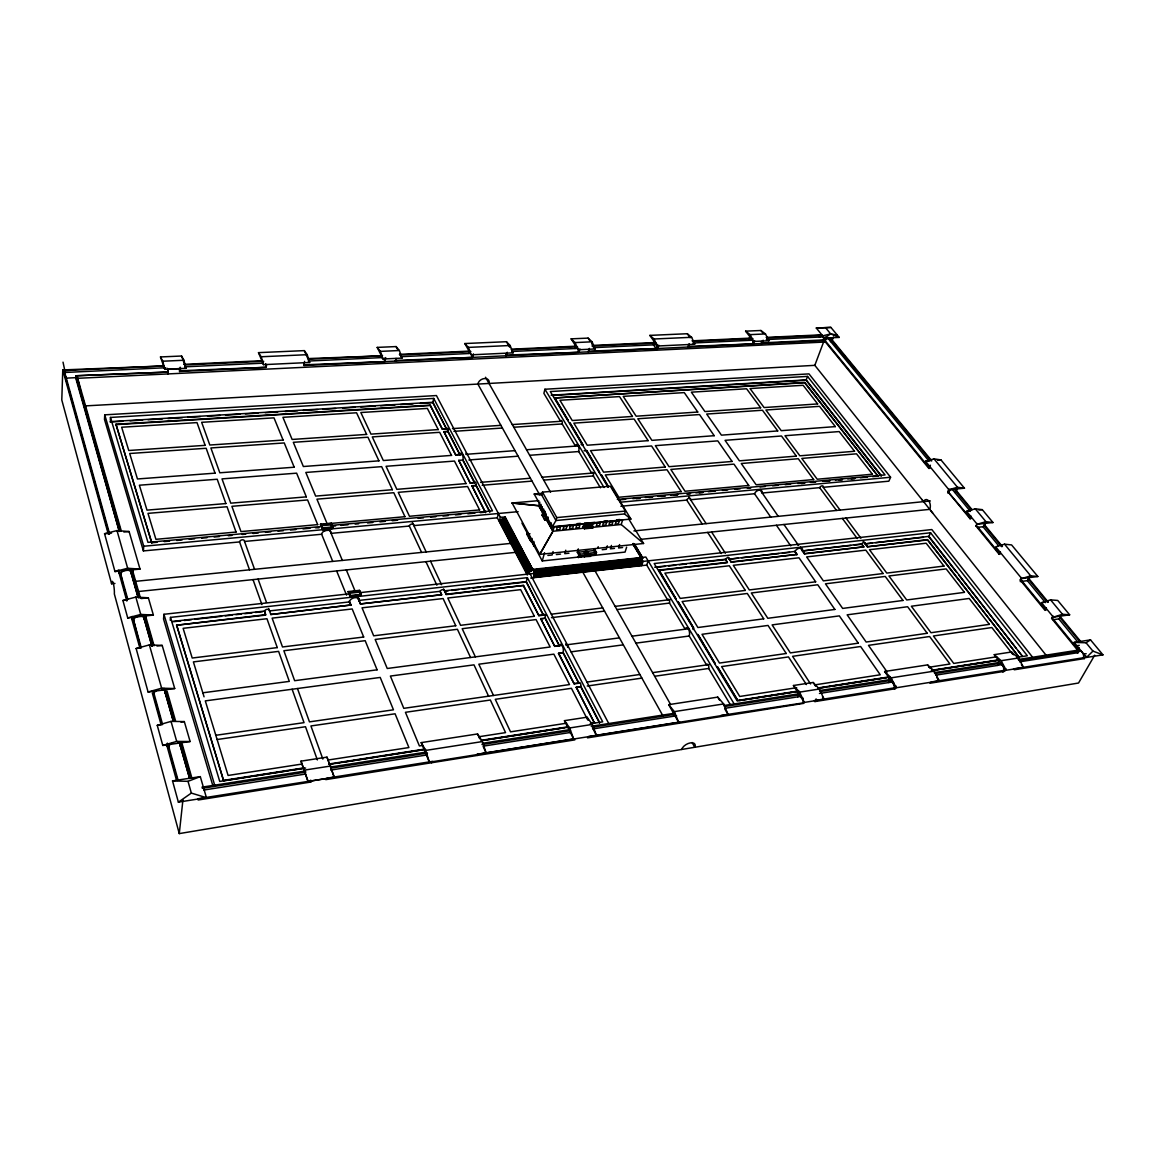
<?xml version="1.0" encoding="UTF-8"?>
<svg xmlns="http://www.w3.org/2000/svg" width="1161" height="1161" viewBox="0 0 1161 1161"><rect width="100%" height="100%" fill="white"/><g stroke="black" fill="none" stroke-linecap="round" stroke-linejoin="round"><path stroke-width="1.5" d="M359.141 600.426L358.299 597.552M162.584 366.005L62.767 369.924L61.794 399.979L111.587 583.765L114.939 583.432M164.151 365.933L64.203 370.577L64.131 372.507L165.776 367.732M65.901 378.878L65.974 376.962M75.697 375.772L168.084 372.057L75.697 375.772L119.336 531.491L75.625 377.673L65.713 378.152M75.799 378.399L75.886 376.483L119.96 531.216M81.009 392.244L77.119 376.425M526.862 534.147L527.181 532.333L530.621 538.762L530.156 540.489L526.717 534.06L529.982 533.741M527.413 573.49L500.231 520.752L527.312 573.824L499.346 521.158L500.333 517.211L436.434 395.553L104.737 414.84L104.49 419.426L143.398 550.924L239.572 541.926A2.569 1.8 -18.7 0 1 242.286 539.821A2.569 1.8 -18.7 0 1 244.536 541.461L254.564 569.311M110.31 420.224L110.455 417.438L433.706 398.412L492.467 510.855L331.509 525.396L331.872 528.865L331.524 525.425M151.772 543.159L115.955 424.215L430.18 405.145L442.414 429.294L449.322 428.83M119.351 570.341L119.162 573.36L120.541 573.244L127.768 599.221M122.819 583.881L120.541 573.244M140.408 597.886L133.007 572.01L131.628 572.141L131.483 574.115A5.689 3.918 -14.8 0 0 126.259 570.153A5.689 3.918 -14.8 0 0 120.425 575.217M133.007 572.01L133.225 568.992M139.813 647.882L131.933 619.452L132.151 616.433M140.496 647.519L133.355 619.306L131.933 619.452M143.398 550.924L143.746 546.236L104.737 414.84M154.079 645.748L146.126 617.899L144.704 618.029L144.559 620.032A5.834 3.918 -15.6 0 0 139.218 616.128A5.834 3.918 -15.6 0 0 133.21 621.295M146.126 617.884L146.373 614.866M168.316 369.183L167.939 373.929L167.692 373.232M266.58 364.539L266.232 367.311L179.839 371.462L180.202 367.21M161.045 724.522L152.338 693.073L153.818 692.899L153.745 693.697L154.297 692.551A6.124 3.904 -16.8 0 1 156.662 690.505M359.62 590.876L349.055 592.037L350.143 597.393A2.569 0.755 84.1 0 0 349.766 593.779A2.569 0.755 84.1 0 0 348.706 593.895L163.948 614.285L163.541 618.987L213.058 786.374M170.232 620.25L170.493 617.391L527.37 577.656L602.704 721.837L590.18 723.782M175.5 720.705L167.068 691.172L165.602 691.361L165.413 693.349L165.167 691.129A6.124 3.904 -16.8 0 0 161.626 689.387M250.5 776.607L223.623 780.787L176.588 625.213L265.724 614.677L264.447 611.063L171.872 621.483M176.545 780.395L167.053 746.16L167.344 743.127M167.053 746.16L168.577 745.957L168.374 747.96L169.071 745.609A6.298 3.889 -17.5 0 1 171.509 743.533M191.899 778.059L182.161 743.998L180.652 744.216L180.448 746.204L179.665 741.835M1094.721 655.167L1078.54 683.016L179.273 833.598L182.93 799.929M223.623 780.787L176.617 624.792M176.588 625.213L265.666 615.098L264.447 611.063M929.787 468.449L824.978 340.463L303.964 365.497L304.559 361.376M350.898 605.012L270.818 614.503L350.898 605.012L349.664 600.948A5.166 3.439 -22.4 0 1 354.918 597.668A5.166 3.439 -22.4 0 1 359.155 599.874L359.141 600.817M318.999 527.82L315.487 527.747M110.455 417.438L147.955 542.361L321.031 526.528L321.336 524.67L330.841 523.814M321.133 524.191L322.352 529.735L322.381 527.965M308.231 361.056L381.722 357.603L382.042 355.817L308.202 358.575M310.829 780.772L311.25 781.963L198.168 800.002L197.82 798.768L334.281 777.275L308.057 781.484L300.989 761.152L326.981 757.132L334.281 777.275L329.158 763.198M385.684 357.559L384.959 361.608L303.66 364.83L303.964 365.497M349.388 601.92L269.526 610.904A2.67 1.785 -19.7 0 0 267.219 609.307A2.67 1.785 -19.7 0 0 264.389 611.484M396.017 358.415L395.524 361.1L395.19 360.447L472.629 357.399L473.398 353.873M360.505 603.923L441.659 594.722L440.077 591.326L359.054 600.426L360.505 603.923L441.659 594.722M442.414 429.294L430.18 405.145M489.797 512.088L476.112 485.791A2.293 0.842 85.2 0 0 475.763 482.57A2.293 0.842 85.2 0 0 474.588 482.874L462.905 460.409A4.513 1.625 85.5 0 0 462.223 454.082A4.513 1.625 85.5 0 0 459.959 454.778L447.972 431.747A2.22 0.784 85.9 0 0 447.638 428.627A2.22 0.784 85.9 0 0 446.564 429.019L432.835 402.649L433.706 398.412M802.948 703.16L803.223 701.883A5.181 2.728 79.8 0 0 802.585 697.514M462.76 454.561L455.765 455.083L443.908 431.645L448.059 431.355L459.959 454.778M446.564 429.019L432.922 402.272L110.222 421.617M448.059 431.355L443.821 432.023M483.223 746.16L569.659 732.576L570.443 730.284M401.184 356.688L469.073 353.51L469.45 351.754L399.718 354.99M455.765 455.083L443.908 431.645M678.416 723.085L678.721 721.707M458.769 460.351L470.321 483.223L474.675 482.483L462.992 460.032L458.769 460.351L470.321 483.223M441.499 595.129L440.106 591.254A2.511 1.654 -25.2 0 1 442.675 589.643A2.511 1.654 -25.2 0 1 444.619 590.746L446.288 594.2L523.538 585.434L446.187 594.606L444.619 590.804L526.296 581.632L543.435 615.17A2.395 0.943 83.1 0 1 544.799 615.011A2.395 0.943 83.1 0 1 545.148 618.45L559.37 645.777A5.094 2.061 82.6 0 1 562.301 645.763A5.094 2.061 82.6 0 1 563.085 652.917L578.86 683.234A2.598 1.074 81.9 0 1 580.398 683.292A2.598 1.074 81.9 0 1 580.79 686.949L599.598 723.085M446.288 594.2L443.546 588.946M471.932 485.762L485.501 512.538L471.932 485.762L476.199 485.4L489.884 511.696M507.241 352.276L506.428 355.774L506.051 355.135L578.976 352.276L579.89 348.866M476.199 485.4L471.845 486.154M321.031 526.528L321.437 525.686L332.322 524.787L333.105 527.428L322.148 528.444L320.421 524.264L331.349 523.263L332.322 524.787M527.283 575.087L497.314 517.806L498.388 513.481M527.312 573.824L499.796 520.796M500.231 520.752L526.731 569.848M500.768 520.346L528.124 571.009M501.305 519.939L528.676 570.588M501.842 519.518L529.227 570.182M502.365 519.127L530.606 571.372M502.887 518.735L531.158 570.965M503.424 518.343L531.709 570.559L503.511 517.98M503.961 517.937L532.26 570.138L504.048 517.574M504.484 517.53L532.812 569.717L504.585 517.153M505.02 517.109L500.333 517.211M620.888 506.254L686.702 500.086A2.22 1.422 -32.9 0 1 689.199 498.229A2.22 1.422 -32.9 0 1 690.563 499.738L754.519 493.744A4.354 2.728 -34.4 0 1 759.468 490.073A4.354 2.728 -34.4 0 1 761.935 493.048L819.651 487.649A2.148 1.306 -35.6 0 1 822.09 485.849A2.148 1.306 -35.6 0 1 823.222 487.315L888.876 481.176L890.574 477.258L808.999 373.886L544.93 389.24L543.885 393.361L560.618 421.312A2.148 0.9 86.1 0 1 561.851 420.921A2.148 0.9 86.1 0 1 562.185 423.939L575.464 446.114A4.368 1.858 85.7 0 1 578.047 445.403A4.368 1.858 85.7 0 1 578.715 451.542L591.66 473.137A2.22 0.958 85.2 0 1 592.995 472.832A2.22 0.958 85.2 0 1 593.344 475.937L600.44 487.809M554.581 397.962L804.747 382.419L878.035 476.184L804.617 382.753L554.581 397.962L568.368 420.79L554.668 397.584M575.101 346.225L575.029 348.532A4.209 1.8 87.3 0 1 576.625 346.355M544.582 516.297L538.719 505.819L539.821 502.118M542.492 492.133L556.772 517.588L555.959 520.52L541.723 495.05L542.492 492.133L610.338 486.198L625.402 511.072L624.502 513.946L555.959 520.52L552.331 526.746L534.191 494.035L543.188 493.236M541.099 504.396L540.387 506.994L541.665 509.287L542.361 506.675M531.187 541.824L532.086 538.457M543.624 508.968L542.927 511.566L544.204 513.873L544.901 511.261M542.1 515.266L545.278 514.976L548.224 520.012L544.712 519.997L542.1 515.266L542.448 513.975L545.191 513.713L544.553 516.035L545.859 515.919L546.25 514.338L544.494 511.188M543.624 509.621L543.275 510.927L545.888 515.644M526.934 573.868L528.023 569.891L645.835 557.033L734.071 703.755M543.435 615.17L526.194 582.024L527.37 577.656M589.382 348.416L588.453 351.827L588.061 351.217L657.721 348.503L658.737 345.151M545.278 514.976L545.946 515.629M544.785 519.91L542.448 513.975M532.812 569.717L505.108 516.761M641.525 563.245L534.118 575.145L534.379 577.278L641.786 565.305L641.177 559.907L533.755 571.705L533.45 569.993L641.482 557.86M548.166 517.124L547.165 520.767L552.955 531.23L539.749 554.407L512.132 503.018L538.835 500.623M534.278 577.641L535.468 573.287L533.363 569.311M551.388 522.929L550.662 525.541L551.968 527.878L552.68 525.265M581.545 556.743L542.26 560.952L544.538 552.68M553.071 551.533L552.114 554.987L547.89 555.437M546.454 614.793L538.907 615.722L523.538 585.434M586.697 450.555L599.613 472.469L586.697 450.555L584.07 450.758M562.432 645.385L554.769 646.387L540.721 618.61L545.264 618.058L559.37 645.777M565.741 550.212L564.754 553.652L568.963 553.216M583.17 527.283L592.081 526.194L591.529 525.265L582.967 526.107L583.504 527.05M584.418 523.959L584.709 522.929L586.073 524.148M595.97 554.145L593.924 550.575L594.447 548.863L596.493 552.433L595.97 554.145L579.339 555.916L577.322 552.331L578.323 548.892M592.4 525.106L592.923 527.965L584.346 528.821L583.823 525.948M579.499 555.829L579.832 554.189L577.83 550.604M554.769 646.387L540.721 618.61M591.167 526.484L591.529 525.265M591.733 526.441L592.792 527.849M592.023 526.397L592.778 523.814M584.462 557.019L585.463 553.681M558.47 653.541L563.201 652.526L578.86 683.234L574.187 683.902L558.47 653.541L563.201 652.526M655.98 348.387L653.512 344.846L653.599 342.597M656.807 349.563L657.315 347.894M597.726 548.326L598.22 546.686M607.334 545.859L606.289 549.269L602.182 549.704M611.441 545.423L610.381 548.834L614.459 548.413M643.586 543.493L621.222 524.511L622.557 520.23L554.174 526.905L552.897 531.288L539.749 554.407L643.586 543.493L628.58 518.706M574.187 683.902L558.586 653.135M619.597 544.567L618.537 547.977L622.586 547.542M590.891 723.637L594.476 723.085L576.248 687.225L580.921 686.557L599.729 722.693M580.921 686.557L576.117 687.631M689.141 343.714L688.096 347.037L687.66 346.442L753.474 343.903L754.592 340.637M626.65 547.121L625.068 552.085L586.755 556.192M569.659 732.576L570.24 730.675M641.177 559.907L641.177 557.541M641.67 565.654L643.063 561.416L640.77 557.585M594.476 723.085L576.248 687.225M730.545 705.017L708.66 668.46A2.511 1.205 81.3 0 0 708.268 664.948A2.511 1.205 81.3 0 0 706.541 664.919L689.213 636.01A4.905 2.322 82.1 0 0 688.444 629.117A4.905 2.322 82.1 0 0 685.135 629.204L669.491 603.081A2.307 1.074 82.8 0 0 669.128 599.845A2.307 1.074 82.8 0 0 667.619 599.947L646.735 565.088L648.128 560.85M658.955 570.08L676.021 598.916L658.955 570.08L727.454 562.301L725.451 559.239L654.673 567.192M752.459 344.948L753.025 343.322M763.154 340.231L762.022 343.482L761.572 342.901L823.7 339.926L928.931 468.522L930.411 465.242M723.84 705.54L797.868 693.959L797.81 696.847A5.181 2.728 79.8 0 1 800.393 694.829M750.674 488.215L747.263 488.171M725.451 559.239L727.308 562.679L658.824 570.457M830.405 341.174L830.913 339.215A3.904 2.206 88.5 0 0 830.913 338.112M738.135 558.165L729.282 559.167L794.98 551.417L797.056 554.407L731.285 562.229L727.962 557.12M731.285 562.229L729.427 558.789M778.233 516.34L760.136 489.927M820.406 334.876L820.261 337.024A3.962 2.598 -39.1 0 1 821.204 335.239M881.17 476.039L806.082 380.242L807.534 376.396L550.285 391.547L608.103 487.243M823.7 339.926L823.555 342.089L77.032 378.341M1045.858 654.92L814.819 365.338L825.369 337.3M819.593 334.905L819.448 337.053A3.918 2.191 88.4 0 1 822.627 335.674A3.918 2.191 88.4 0 1 823.105 341.523L824.368 342.06L824.978 340.463M931.775 460.815L832.277 340.115L833.496 336.922M815.646 482.25L810.393 482.381M796.91 554.784L794.98 551.417M737.757 700.431L717.454 666.835L737.757 700.431L798.695 690.955M794.821 551.78A4.513 2.685 -34.1 0 1 799.973 548.007A4.513 2.685 -34.1 0 1 802.425 550.938L861.636 543.928L863.799 546.846L804.515 553.913L800.35 547.948A4.513 2.685 -34.1 0 0 800.568 547.107M804.515 553.913L802.57 550.561M861.636 543.928L863.639 547.208M854.322 545.09L861.491 544.291A2.22 1.292 -35.2 0 1 864.016 542.434A2.22 1.292 -35.2 0 1 865.134 543.87L928.902 536.367L1022.594 656.473L1018.124 650.77M867.296 546.787L927.61 539.604L1018.937 657.039L927.45 539.967L867.296 546.787L862.986 540.968M803.006 702.942L720.908 715.466M896.336 686.151L895.044 688.792L814.906 701.578L816.11 698.878M935.81 675.151L997.792 665.398L998.605 663.584L997.923 662.684L934.155 672.654M947.797 491.582L970.915 518.662L970.045 518.749L947.797 491.582L948.958 489.115M948.668 491.495L947.913 493.135A4.383 2.496 -37.4 0 1 952.064 489.318M1016.586 657.431L1027.34 655.762L930.571 532.768L928.727 536.716L956.664 572.358M972.062 509.679L956.432 490.726L954.806 492.453A4.383 2.496 -37.4 0 0 953.094 489.086M956.432 490.726L957.593 488.259M819.506 690.577L888.745 679.751L890.008 677.095M890.69 678.851L889.645 681.043L888.745 679.751M970.045 518.749L971.235 516.268M895.291 685.425L894.231 687.617L895.044 688.792M975.937 525.962L976.807 525.86L1000.042 554.232L999.157 554.334L975.937 525.962L977.141 523.48M977.765 527.312L983.004 526.731L984.673 524.99L1002.436 546.541M984.673 524.99L985.892 522.508M999.157 554.334L1000.419 551.852M1046.38 607.871L1045.031 610.381L1020.2 580.036L1021.506 577.539M1020.229 581.588L1027.34 580.66L1030.417 576.393M997.923 662.684L999.287 660.101M929.932 683.234L1004.555 671.319L1005.934 668.736M1076.668 651.887L1077.379 652.758L1078.337 651.089L1051.605 618.421L1052.983 615.925M1053.042 619.756L1058.803 618.915L1060.632 617.13L1081.051 641.902M997.792 665.398L998.924 663.729A4.905 3.106 77.9 0 1 1003.017 665.993A4.905 3.106 77.9 0 1 1002.944 672.117M1077.626 650.218L1079.062 647.693M1077.582 651.742L1078.54 650.073L1018.095 659.521M1019.619 661.828L1078.293 652.613L1079.251 650.944L1052.519 618.291L1051.605 618.421M1014.25 669.781L1084.461 658.577L1085.927 656.038M1086.478 657.46L1092.936 651.118L1102.95 654.848L1090.527 639.885L1074.114 642.396L1086.478 657.46L1102.95 654.848M178.373 802.149L191.347 793.094L206.426 797.68L200.302 776.622L172.525 780.889L178.373 802.149L206.426 797.68M824.542 338.098L839.2 337.416L830.884 327.402L816.299 328.041L824.542 338.098L830.652 333.875L837.342 335.166M1074.114 642.396L1086.043 642.773L1090.527 639.885M538.864 505.746L512.132 503.018L538.864 505.746L544.553 516.035M172.525 780.889L188.024 781.338L200.302 776.622M1053.375 617.159L1062.475 614.271L1069.644 614.808L1057.729 600.455L1050.574 599.874L1041.519 602.704L1053.375 617.159L1069.644 614.808M1021.738 578.57L1030.692 575.827L1037.818 576.495L1011.594 544.93L1004.526 544.175L995.688 546.816L1021.738 578.57L1037.818 576.495M977.185 524.25L985.936 521.681L992.974 522.508L982.293 509.664L975.284 508.808L966.591 511.319L977.185 524.25L992.974 522.508M162.787 745.449L176.704 741.415L190.114 741.516L184.323 721.591L171.03 721.387L157.257 725.349L162.787 745.449L190.114 741.516M948.885 489.724L957.477 487.272L964.472 488.2L940.947 459.887L934.01 458.885L925.52 461.236L948.885 489.724L964.472 488.2M148.086 692L161.64 688.197L174.716 688.531L162.192 645.429L149.377 644.906L136.127 648.506L148.086 692L174.716 688.531M127.71 617.913L140.742 614.43L153.383 615.083L148.361 597.799L135.837 597.088L122.921 600.484L127.71 617.913L153.383 615.083M114.968 571.546L127.666 568.266L140.017 569.093L129.103 531.549L117 530.577L104.563 533.712L114.968 571.546L140.017 569.093M822.699 335.848L830.652 333.875L839.2 337.416M585.768 524.003L586 523.19L594.592 522.363L594.2 523.655L584.201 524.656L583.156 528.27L582.619 527.326M816.299 328.041L830.884 327.402M327.112 778.16L432.719 761.355M477.476 754.229L574.129 738.831M588.453 736.553L679.751 722.026M894.391 687.849L814.267 700.605L814.906 701.578M931.035 682.015L1003.859 670.419L1004.555 671.319M1013.553 668.881L1083.75 657.707L1084.461 658.577M679.141 723.245L668.692 704.654L717.745 697.122L723.637 703.943L728.107 714.552L476.895 754.36L477.374 755.434M804.283 702.42L824.121 699.256L819.405 689.024L813.15 682.465L793.442 685.498L804.283 702.42L799.61 692.116L793.442 685.498M896.002 687.805L939.234 680.912L934.271 671.131L927.61 664.89L884.624 671.493L896.002 687.805L891.14 677.85L884.624 671.493M1006.224 670.245L1023.581 667.488L1018.458 657.997L1011.521 652.003L994.251 654.659L1006.224 670.245L1001.13 660.696L994.251 654.659M429.367 762.197L486.183 753.141L482.366 741.574L477.548 733.955L421.196 742.619L429.367 762.197L425.724 750.412L421.196 742.619M325.748 779.626L574.869 739.876M587.495 737.859L803.876 703.334L803.252 702.361M1083.706 654.093L1086.159 653.701M425.724 750.412L482.366 741.574M592.342 724.42L587.031 717.193L564.449 720.662L569.659 727.962L592.342 724.42L596.464 735.508L592.386 727.584M668.692 704.654L674.367 711.62L723.637 703.943M799.61 692.116L819.405 689.024M891.14 677.85L934.271 671.131M1001.13 660.696L1018.458 657.997M304.704 770.077L330.827 765.999M201.956 787.158L305.517 770.962M330.653 767.029L425.26 752.241M482.425 743.301L569.949 729.616M591.254 726.264L673.583 713.391M202.29 788.319L305.909 772.08M331.059 768.147L427.495 753.039M481.975 744.535L570.254 730.704M593.59 727.047L674.149 714.421L673.482 716.25L592.966 728.905M724.435 706.541L798.492 694.931M820.145 691.55L889.399 680.694L888.716 682.552A4.992 2.873 79 0 1 892.287 681.26M934.823 673.569L998.605 663.584M1018.792 660.42L1079.251 650.944M1036.512 658.302L1040.009 657.75M1052.258 655.834L1055.755 655.283M1076.755 651.989L1078.293 652.613M203.843 790.031L305.575 774.039M330.696 770.091L427.03 754.94M997.705 665.282L1002.538 664.527M725.567 708.21L800.945 696.353M819.448 693.451L892.185 682.015M302.078 764.04L228.093 775.461L205.308 700.881L380.213 677.429L393.463 709.821L309.465 721.866L297.463 688.531M328.795 759.918L408.904 747.553L395.088 713.797L310.93 725.959L322.86 759.076M422.923 745.391L419.397 745.928L405.436 712.303L490.363 700.025L505.557 732.62L479.174 736.698M566.67 723.187L510.535 731.851L495.283 699.314L571.43 688.299L587.713 719.936M796.678 687.689L739.746 696.469L721.605 666.588L788.464 656.923L806.402 684.584M815.037 684.845L880.256 674.788L860.606 646.503L792.586 656.328L810.567 683.945M928.771 667.285L949.945 664.019L929.627 636.518L868.486 645.356L887.178 672.074M996.631 656.807L953.747 663.439L933.4 635.981L991.842 627.535L1012.726 654.325M1076.842 645.719L1079.295 645.342M223.681 780.352L304.313 767.827M329.405 763.923L424.375 749.15M481.713 740.239L567.729 726.873M591.022 723.245L594.606 722.693M818.403 687.892L888.31 677.023M931.311 670.332L999.418 659.753M254.085 776.041L288.131 770.744M291.701 770.193L304.255 768.234M329.332 764.33L332.917 763.778M336.501 763.227L340.071 762.661M343.656 762.109L377.702 756.812M381.287 756.246L422.488 749.846M485.182 740.079L564.014 727.816M739.397 700.533L796.736 691.608M820.029 687.994L825.413 687.152M828.998 686.586L886.336 677.676M932.922 670.419L997.43 660.391M305.633 768.06L219.734 781.426L170.493 617.391M328.897 764.431L425.536 749.396M481.017 740.776L568.701 727.12M798.071 691.434L737.177 700.91L654.194 563.535L930.571 532.768M817.779 688.371L889.428 677.226M932.414 670.536L998.678 660.217M676.587 715.771L673.482 716.25L674.367 714A5.631 2.583 80.7 0 1 675.078 713.565M217.107 739.528L305.503 726.742L317.345 759.933M587.234 686.02L641.888 678.111M654.644 676.268L708.66 668.46M574.318 683.51L578.991 682.842M215.815 735.29L304.037 722.65L292.122 689.242M587.06 682.058L639.871 674.483M652.613 672.654L709.415 664.513M1041.519 602.704L1043.928 602.37M157.257 725.349L162.337 724.638M180.942 722.069L184.323 721.591M570.98 651.858L623.326 644.834M635.923 643.15L689.213 636.01M202.827 692.798L289.321 681.391L278.611 651.379L193.394 661.901L204.06 696.832M565.654 644.95L619.437 637.868M631.99 636.199L689.402 628.638M1020.2 580.036L1021.085 579.919L1045.93 610.251M554.885 645.995L559.486 645.385M540.605 619.016L543.638 618.639M551.446 617.667L604.518 611.107M616.926 609.583L669.491 603.081M539.009 615.33L543.551 614.764M551.402 614.184L602.733 607.9M615.112 606.376L670.419 599.598M136.127 648.506L141.337 647.896M156.982 646.038L162.192 645.429M731.415 561.851L797.056 554.407M804.66 553.55L863.799 546.846M530.708 578.033L646.735 565.088M173.613 621.701L180.739 620.903M184.294 620.496L191.405 619.698M194.975 619.292L221.664 616.288M225.234 615.896L232.345 615.083M235.901 614.691L241.241 614.082M244.811 613.69L251.922 612.892M255.478 612.486L262.604 611.687M444.532 591.21L448.146 590.804M451.687 590.398L458.784 589.599M462.339 589.207L469.421 588.409M472.977 588.003L480.073 587.205M483.615 586.813L526.194 582.024M658.084 567.178L665.166 566.379M668.707 565.987L675.775 565.189M679.316 564.783L686.398 563.985M689.939 563.593L725.32 559.617A2.307 1.408 -32.7 0 1 727.932 557.686A2.307 1.408 -32.7 0 1 729.282 559.167M741.69 557.773L778.886 553.579M782.427 553.187L789.509 552.389M802.425 550.938L850.752 545.496M865.134 543.87L872.201 543.072M875.728 542.68L923.43 537.311M535.453 571.865L641.061 560.255M533.828 572.388L641.249 560.56M535.526 572.562L641.119 560.923M348.097 591.588L349.127 593.3L360.447 592.052L361.289 594.882L349.969 596.13L348.097 591.588L359.402 590.354L360.447 592.052M533.9 573.084L641.307 561.242M359.417 592.299A2.554 0.769 84 0 1 359.605 592.69L641.206 561.59M643.063 561.416L931.833 529.547L1032.463 657.068M533.973 573.766L641.394 561.909M533.886 574.115L641.278 562.243M534.06 574.448L641.467 562.563M535.743 574.622L641.336 562.925M350.491 595.52L360.345 594.432L359.983 596.29A2.554 0.769 84 0 0 359.925 593.808M534.031 575.508L641.423 563.593M534.191 575.827L641.598 563.912M534.104 576.19L641.496 564.246M534.278 576.509L641.685 564.565M534.176 576.886L641.554 564.928M533.45 569.993L551.344 568.034M554.929 567.642L594.301 563.332M597.886 562.94L605.041 562.156M608.625 561.764L640.843 558.252M533.61 570.312L641.032 558.557M533.509 570.69L640.916 558.92M533.683 571.023L641.09 559.239M533.581 571.372L640.988 559.587M579.615 554.523A6.748 4.368 -29.5 0 0 578.062 557.12L590.543 556.366A6.763 4.368 -29.5 0 0 590.485 553.957M122.921 600.484L127.188 600.034M141.178 598.554L148.361 597.799M556.337 554.552L560.545 554.102M577.322 552.317L593.924 550.575M966.591 511.319L970.103 510.956M978.825 510.027L982.293 509.664M579.832 554.189L596.493 552.433M136.867 591.675L515.397 552.375M640.683 539.372L929.729 509.36A5.979 3.672 83.7 0 0 928.727 500.942A5.979 3.672 83.7 0 0 923.575 501.654L921.849 499.462M531.158 540.271L528.806 537.398L534.307 546.207M135.91 581.313L510.695 543.406M633.906 530.94L930.382 500.957M584.738 527.529L593.3 526.673M591.718 527.428L552.912 531.259L546.265 519.286M593.445 527.254L621.222 524.511M577.162 523.655L580.369 523.35M603.952 521.057L607.116 520.738M616.593 519.823L619.727 519.518M552.331 526.746L630.902 519.069L611.6 487.243M545.06 518.691L547.803 518.43M556.772 517.588L625.402 511.072M244.536 541.461L321.626 534.249A4.963 3.468 -21.7 0 1 326.981 530.113A4.963 3.468 -21.7 0 1 331.117 533.363L409.311 526.049A2.409 1.669 -24.7 0 1 411.952 524.032A2.409 1.669 -24.7 0 1 413.853 525.614L497.314 517.806M617.347 499.419L885.059 474.936L807.534 376.396M157.141 542.26L151.801 542.753L115.955 424.215M164.267 541.606L169.608 541.113M176.733 540.46L182.074 539.967M189.199 539.314L194.54 538.835M201.651 538.182L206.992 537.688M214.117 537.035L219.458 536.542M228.369 535.729L231.924 535.395M242.214 534.466L245.784 534.133M252.938 533.48L258.293 532.986M265.448 532.333L270.803 531.84M277.958 531.187L283.313 530.693M290.468 530.04L295.823 529.547M302.977 528.894L310.118 528.24M332.075 526.223L335.616 525.904M340.928 525.411L348.01 524.757M355.106 524.119L358.647 523.785M367.515 522.972L372.826 522.494M379.908 521.84L385.22 521.347M392.316 520.708L397.628 520.215M418.12 518.343L423.446 517.85M430.542 517.196L435.868 516.703M442.98 516.064L448.306 515.571M455.402 514.918L460.728 514.425M467.839 513.786L474.936 513.133M480.262 512.64L485.588 512.146M620.264 499.81L625.648 499.317M632.832 498.649L640.03 497.996M645.414 497.503L652.598 496.85M657.982 496.357L665.18 495.689M670.565 495.196L677.748 494.542M690.548 493.367L686.877 494.064L690.418 493.744M695.86 492.874L702.956 492.235M708.268 491.742L715.35 491.088M722.447 490.435L727.758 489.957M734.855 489.303L740.167 488.825M760.005 486.996L765.404 486.503M772.602 485.849L778.001 485.356M785.199 484.688L790.597 484.195M797.796 483.542L803.194 483.034M822.917 481.235L830.028 480.581M835.369 480.088L842.48 479.435M847.806 478.956L854.917 478.303M860.257 477.81L867.369 477.156M872.709 476.663L878.035 476.184M636.315 498.708L639.9 498.374M648.883 497.547L652.482 497.213M661.465 496.4L665.05 496.066M674.033 495.239L677.618 494.905M699.285 492.917L702.826 492.598M801.264 483.571L804.863 483.237M826.327 481.264L829.883 480.944M838.779 480.117L842.335 479.798M851.216 478.985L854.772 478.651M322.656 527.892L332.191 527.021M143.746 546.236L518.125 511.667M620.467 502.205L890.574 477.258M323.469 530.737L329.782 530.156L342.364 560.429M104.563 533.712L111.572 533.088M123.85 532.014L129.103 531.549M925.52 461.236L928.96 460.946M937.537 460.177L940.947 459.887M470.408 482.845L474.675 482.483M480.625 482.366L530.403 478.23M542.085 477.258L594.316 472.919M482.149 485.283L531.999 481.104M543.696 480.117L593.344 475.937M468.87 459.959L518.111 456.186M529.663 455.301L578.715 451.542M455.852 454.706L460.046 454.386M465.909 454.328L515.02 450.642M526.543 449.771L579.397 445.809M453.922 431.341L502.394 428.017M513.801 427.248L562.185 423.939M442.501 428.917L446.651 428.641M452.5 428.612L500.913 425.347M512.291 424.578L560.618 421.312M551.127 395.19L806.213 379.894L881.33 475.691M110.208 422.024L122.819 421.269M130.032 420.833L142.643 420.079M148.057 419.745L162.482 418.889M167.881 418.555L182.306 417.699M187.705 417.365L200.331 416.61M207.543 416.175L220.155 415.42M225.568 415.101L239.979 414.23M245.392 413.911L258.003 413.156M265.216 412.721L277.827 411.966M285.04 411.531L297.651 410.762M303.065 410.443L317.49 409.572M322.889 409.252L335.514 408.498M342.713 408.062L355.339 407.308M360.737 406.974L375.163 406.118M380.576 405.784L394.987 404.928M400.4 404.594L413.011 403.839M420.224 403.404L432.835 402.649M552.839 395.451L806.082 380.242M115.926 424.636L430.107 405.523M85 405.915L814.819 365.338M832.277 340.115L830.87 341.74A3.976 2.598 -39 0 0 828.983 338.286A3.976 2.598 -39 0 0 824.368 342.06M183.772 364.351L261.646 360.723M399.399 354.352L469.552 351.101M511.159 349.2L576.277 346.167M592.545 345.427L654.049 342.568M692.029 340.826L749.904 338.141M766.187 337.401L820.45 334.876M184.817 364.975L263.707 361.303M308.492 359.228L382.042 355.817M512.175 349.766L575.493 346.82M592.023 346.065L654.02 343.177M693.364 341.349L752.923 338.591M766.899 337.938L820.856 335.427M184.643 366.847L263.489 363.146M511.769 351.493L578.178 348.387M593.329 347.676L657.082 344.686M692.841 343.003L752.372 340.202M766.333 339.549L823.497 336.864M164.775 369.314L186.021 368.313L183.946 360.258L181.566 356.021L160.479 356.949L164.775 369.314L162.772 361.216L160.479 356.949M263.503 364.656L309.639 362.479L307.23 354.685L304.313 350.622L258.497 352.639L263.503 364.656L261.21 356.761L258.497 352.639M383.014 358.996L402.025 358.096L399.369 350.52L396.09 346.573L377.194 347.4L383.014 358.996L380.402 351.377L377.194 347.4M471.192 354.831L513.06 352.842L510.143 345.514L506.443 341.711L464.821 343.54L471.192 354.831L468.376 347.4L464.821 343.54M578.134 349.766L595.187 348.953L592.081 341.813L588.09 338.112L571.139 338.852L578.134 349.766L575.072 342.582L571.139 338.852M657.3 346.022L694.902 344.236L691.608 337.3L687.283 333.729L649.87 335.384L657.3 346.022L654.064 338.997L649.87 335.384M753.518 341.465L768.887 340.739L765.462 333.933L760.905 330.493L745.609 331.161L753.518 341.465L750.122 334.629L745.609 331.161M169.521 369.096L181.319 368.545M162.772 361.216L183.946 360.258M261.21 356.761L307.23 354.685M380.402 351.377L399.369 350.52M468.376 347.4L510.143 345.514M575.072 342.582L592.081 341.813M654.064 338.997L691.608 337.3M750.122 334.629L765.462 333.933M64.203 370.577L75.305 370.083M534.191 494.035L541.723 495.05M320.421 524.264L322.163 526.76M624.502 513.946L630.902 519.069M826.052 328.316L830.652 333.875M934.01 458.885L957.477 487.272M975.284 508.808L985.936 521.681M1004.526 544.175L1030.692 575.827M1050.574 599.874L1062.475 614.271M1086.043 642.773L1092.936 651.118M1029.096 578.875L1048.354 602.24M830.87 339.433L930.919 460.888M955.576 490.813L971.191 509.781M983.802 525.091L1001.566 546.642M1028.211 578.991L1047.469 602.37M1059.732 617.26L1080.151 642.048M827.648 337.836L929.047 461.135M952.586 489.753L970.407 511.42M983.004 526.731L998.518 545.597M1027.34 580.66L1045.437 602.646M1058.803 618.915L1078.061 642.338M931.122 511.087L932.834 513.264M958.899 575.203L1015.89 647.925M760.905 330.493L762.661 332.757M767.102 338.446L768.887 340.739M1011.521 652.003L1013.727 654.819M1021.39 664.673L1023.581 667.488M749.077 338.17L748.961 340.362A4.005 2.09 88 0 1 751.718 338.664A4.005 2.09 88 0 1 752.778 344.004M865.293 543.508L867.456 546.425M823.222 487.315L840.1 510.085M845.992 518.053L860.911 538.182M819.651 487.649L836.486 510.448M842.378 518.43L857.268 538.573M687.283 333.729L690.142 337.677M927.61 664.89L930.179 668.431M936.637 677.327L939.234 680.912M783.936 524.496L798.289 545.017M891.619 680.172L894.376 684.119M754.519 493.744L770.744 517.109M776.419 525.28L790.714 545.859M588.09 338.112L589.861 340.826M591.631 343.54L595.187 348.953M813.15 682.465L815.573 686.18M822.481 696.745L824.121 699.256M688.72 496.893L706.135 523.64M711.591 531.999L725.378 553.173M686.702 500.086L702.231 524.032M707.673 532.42L721.373 553.536M608.596 486.778L601.413 474.893L608.48 487.156M544.93 389.24L604.039 487.518M634.457 544.03L642.73 557.831M634.153 543.754L642.657 558.267M634.037 544.074L642.73 558.47M633.238 543.421L642.294 558.514M633.413 544.088L642.106 558.485M632.905 543.725L641.685 558.528M633.093 544.407L641.365 558.223M506.443 341.711L509.737 347.255M511.58 350.361L513.06 352.842M717.745 697.122L719.472 700.025M724.653 708.732L728.107 714.552M583.272 526.934L584.346 528.821M585.652 551.446L587.669 555.031M485.53 377.267L550.532 492.177M595.027 570.864L670.637 704.538M692.116 742.518L694.8 747.278A7.532 4.122 -29.6 0 0 690.36 742.895A7.532 4.122 -29.6 0 0 681.696 749.469L681.696 749.469M539.604 494.717L477.882 384.073A6.037 4.441 -29.1 0 1 484.645 378.53A6.037 4.441 -29.1 0 1 489.028 383.449M582.822 572.213L662.931 715.829M546.047 516.906L547.789 520.055M544.828 515.02L547.441 519.736M548.094 520.897L549.371 523.219M521.942 523.161L527.849 534.162M532.725 543.246L542.231 560.952M502.974 518.386L530.708 571.023M502.452 518.778L530.156 571.43M501.929 519.17L528.777 570.24M528.023 569.891L608.669 723.39M501.392 519.562L529.068 572.242M500.87 519.983L527.674 571.067M500.318 520.389L527.95 573.084M523.437 585.826L538.907 615.722M396.09 346.573L397.396 349.113M399.703 353.612L402.025 358.096M587.031 717.193L588.424 719.893M564.449 720.662L573.723 739.136L569.659 727.962M412.387 522.494L426.189 551.954M430.528 561.184L441.543 584.68M475.371 656.865L462.18 628.696L536.048 619.568L550.169 646.996L387.237 668.489L375.177 639.45L457.419 629.291L470.553 657.489M493.483 695.483L478.825 664.208L553.855 654.151L569.514 684.569L403.796 708.341L390.386 676.065L473.993 664.861L488.578 696.179M409.311 526.049L421.603 552.418M425.913 561.663L436.87 585.202M477.548 733.955L479.711 738.759M483.31 746.755L486.183 753.141M304.313 350.622L309.639 362.479M266.232 367.311L179.592 370.78L179.839 371.462M331.349 523.263L333.105 527.428M359.402 590.354L361.289 594.882M431.108 761.631L431.587 762.792M358.88 590.949L359.605 592.69M358.183 597.552L359.155 599.874M346.312 569.92L355.005 590.891M360.592 604.315L357.69 597.335L358.967 600.832M321.626 534.249L332.728 561.402M336.632 570.936L346.558 595.172M349.026 601.238L350.825 605.432M674.367 711.62L678.721 722.418M181.566 356.021L182.553 358.734M186.021 368.327L183.046 360.099M326.981 757.161L328.592 761.601M258.076 579.092L266.45 602.327M268.67 608.509L270.818 614.503M239.572 541.926L249.513 569.819M253.011 579.615L261.907 604.562M300.989 761.152L308.057 781.484M180.579 745.014L180.216 743.998A6.298 3.889 -17.5 0 0 178.141 742.576M163.948 614.285L214.669 785.097M349.127 593.3L349.969 596.13M321.379 525.788L322.148 528.444M76.916 375.714L121.324 531.099M81.996 395.712L87.946 416.567M88.947 420.05L94.897 440.904M95.884 444.387L104.316 473.935M105.317 477.403L111.267 498.258M112.254 501.741L118.204 522.595M119.191 526.078L120.686 531.288M133.08 574.739L139.044 595.593M146.968 623.399L152.918 644.268M167.808 696.411L169.288 701.621M170.29 705.09L172.771 713.783M181.696 745.072L183.177 750.282M184.178 753.765L190.128 774.619M131.628 572.141L139.001 598.031M144.704 618.058L152.642 645.908M165.602 691.361L174.019 720.908M180.652 744.216L190.36 778.291M130.047 569.035L137.869 596.551M143.18 615.199L151.989 646.155M163.991 688.357L173.323 721.17L164.34 689.808M179.549 743.025L189.664 778.581L179.186 741.995M130.221 569.761L138.13 597.596M143.572 616.738L151.975 646.314M117 530.577L127.666 568.266M135.837 597.088L140.742 614.43M149.377 644.906L161.64 688.197M171.03 721.387L176.704 741.415M188.024 781.338L191.347 793.094M64 369.866L109.627 533.944M133.355 619.306L141.134 647.272M153.818 692.899L162.555 724.319M168.577 745.957L178.083 780.177M64.537 373.915L68.325 387.6M69.297 391.083L74.144 408.527M75.102 412.024L79.949 429.468M80.922 432.951L85.769 450.41M86.727 453.893L109.018 534.147M123.777 587.335L126.665 597.741M155.095 700.127L159.942 717.585M170.275 754.795L175.021 771.905M175.979 775.33L177.401 780.468M62.767 369.924L108.249 534.016M118.219 569.964L126.839 601.079M179.273 833.598L114.358 594.011A7.546 1.234 84.6 0 0 113.314 583.373A7.546 1.234 84.6 0 0 111.587 583.765M63.028 362.159L64.929 371.172M534.611 544.741A6.734 2.67 84.3 0 1 534.336 546.207M533.828 541.403A6.748 2.67 84.3 0 1 533.567 546.28M584.012 551.794A6.748 4.368 -29.5 0 1 588.482 551.809M578.381 557.672A6.763 4.368 -29.5 0 1 579.934 555.074M584.331 552.346A6.763 4.368 -29.5 0 1 587.481 552.012M310.742 780.148A6.052 1.553 82.6 0 1 310.684 781.6M179.433 369.053A4.688 0.987 85.9 0 1 179.505 371.578M893.056 682.131A4.992 2.873 79 0 1 894.086 688.604M167.532 368.356A4.702 0.958 85.9 0 1 167.764 372.144M265.622 363.741A4.571 1.176 86.2 0 1 265.825 367.427M653.512 344.846A4.122 1.93 87.6 0 1 655.254 342.684M655.791 342.901A4.122 1.93 87.6 0 1 657.082 348.619M761.471 341.407A3.991 2.104 88.1 0 1 761.311 343.598M577.133 346.588A4.209 1.8 87.3 0 1 577.597 347.124M578.294 348.953A4.209 1.8 87.3 0 1 578.381 352.393M381.722 357.603A4.441 1.422 86.6 0 1 382.55 355.44M384.32 358.096A4.441 1.422 86.6 0 1 384.48 361.724M469.073 353.51A4.325 1.596 86.9 0 1 470.902 351.594M472.121 355.164A4.325 1.596 86.9 0 1 472.092 357.515M505.906 353.568A4.281 1.654 87 0 1 505.862 355.89M760.194 489.434A4.354 2.728 -34.4 0 1 760.005 490.29M797.897 545.031A4.513 2.685 -34.1 0 1 798.841 545.031M581.037 444.213A4.368 1.872 85.7 0 1 581.98 445.113M692.711 628.536A4.905 2.337 82.1 0 1 693.204 629.538M565.813 643.847A5.079 2.061 82.6 0 1 566.902 645.139M567.352 646.184A5.079 2.061 82.6 0 1 567.685 647.403M466.011 453.153A4.513 1.64 85.5 0 1 466.78 454.604M1077.379 652.758A4.775 3.236 76.9 0 1 1081.834 651.858A4.775 3.236 76.9 0 1 1083.315 658.418M570.051 423.025L583.315 445.519L570.051 423.025M557.236 527.297L556.511 529.909L559.762 529.59L560.487 526.978L557.236 527.297M563.738 526.659L562.998 529.271L566.234 528.952L566.974 526.339L563.738 526.659M570.211 526.02L569.47 528.632L572.692 528.313L573.432 525.715L570.211 526.02M576.654 525.396L575.914 527.994L579.121 527.674L579.876 525.077L576.654 525.396M597.088 523.393L596.319 525.977L599.482 525.672L600.266 523.089L597.088 523.393M603.43 522.769L602.661 525.352L605.81 525.048L606.593 522.465L603.43 522.769M609.757 522.16L608.974 524.728L612.123 524.424L612.906 521.84L609.757 522.16M616.056 521.536L615.272 524.104L618.407 523.8L619.205 521.231L616.056 521.536M678.053 601.659L693.654 628.072L678.053 601.659M697.892 634.486L715.176 663.686L697.892 634.486M786.229 653.498L719.472 663.062L701.999 634.298L768.031 625.445L786.229 653.498M858.284 643.165L790.351 652.903L772.109 624.894L839.345 615.881L858.284 643.165M927.218 633.282L866.164 642.033L847.138 614.837L907.612 606.724L927.218 633.282M989.375 624.357L930.991 632.73L911.356 606.231L969.203 598.466L989.375 624.357M377.093 669.824L294.647 680.694L283.864 650.726L365.178 640.683L377.093 669.824M763.735 618.828L697.892 627.52L682.117 601.529L747.292 593.474L763.735 618.828M834.875 609.452L767.813 618.291L751.312 592.981L817.736 584.767L834.875 609.452M902.982 600.469L842.654 608.422L825.442 583.823L885.233 576.436L902.982 600.469M964.443 592.357L906.712 599.976L888.934 575.972L946.171 568.905L964.443 592.357M277.276 647.606L192.204 658.026L183.119 628.319L266.957 618.726L277.276 647.606M363.683 637.026L282.5 646.967L272.124 618.131L352.189 608.959L363.683 637.026M455.765 625.75L373.668 635.807L362.043 607.827L443.096 598.554L455.765 625.75M534.35 616.273L460.583 625.315L447.783 598.017L520.65 589.657L534.35 616.273M745.304 590.427L680.215 598.408L664.89 573.142L729.311 565.77L745.304 590.427M815.675 581.806L749.324 589.933L733.288 565.305L799 557.788L815.675 581.806M883.1 573.534L823.367 580.863L806.619 556.917L865.801 550.14L883.1 573.534M943.966 566.075L886.786 573.084L869.458 549.719L926.159 543.217L943.966 566.075M236.046 532.043L155.922 539.328L147.984 513.365L227.019 506.733L236.046 532.043M317.679 524.627L240.98 531.593L231.895 506.312L307.592 499.956L317.679 524.627M404.957 516.689L327.141 523.771L316.924 499.172L393.797 492.714L404.957 516.689M479.609 509.911L409.47 516.282L398.252 492.337L467.564 486.517L479.609 509.911M681.188 491.596L618.813 497.256L605.273 474.936L667.009 469.755L681.188 491.596M748.758 485.458L685.034 491.248L670.826 469.436L733.941 464.124L748.758 485.458M813.658 479.551L756.145 484.776L741.269 463.515L798.275 458.726L813.658 479.551M872.404 474.21L817.228 479.232L801.801 458.421L856.513 453.82L872.404 474.21M225.887 503.569L146.997 510.129L139.378 485.211L217.209 479.246L225.887 503.569M306.33 496.864L230.749 503.163L222.012 478.883L296.621 473.166L306.33 496.864M392.389 489.71L315.647 496.095L305.822 472.454L381.65 466.649L392.389 489.71M466.054 483.586L396.844 489.347L386.047 466.301L454.459 461.062L466.054 483.586M665.238 467.012L603.575 472.15L590.514 450.628L651.568 445.955L665.238 467.012M732.083 461.454L669.041 466.693L655.341 445.664L717.788 440.875L732.083 461.454M796.344 456.113L739.412 460.844L725.044 440.324L781.484 435.999L796.344 456.113M854.525 451.266L799.871 455.823L784.981 435.723L839.185 431.573L854.525 451.266M215.032 473.151L137.462 478.971L129.684 453.501L206.165 448.277L215.032 473.151M294.197 467.215L219.821 472.788L210.881 447.957L284.256 442.936L294.197 467.215M378.95 460.844L303.355 466.519L293.312 442.312L367.935 437.218L378.95 460.844M451.542 455.402L383.333 460.525L372.275 436.913L439.656 432.313L451.542 455.402M648.128 440.658L587.234 445.229L573.824 423.141L634.095 419.019L648.128 440.658M714.204 435.694L651.901 440.367L637.81 418.758L699.502 414.55L714.204 435.694M777.739 430.934L721.431 435.157L706.672 414.056L762.458 410.239L777.739 430.934M835.325 426.609L781.237 430.673L765.912 410.007L819.521 406.335L835.325 426.609M205.12 445.345L128.769 450.497L121.658 427.233L197.007 422.604L205.12 445.345M283.081 440.063L209.822 445.026L201.651 422.314L273.996 417.858L283.081 440.063M366.629 434.417L292.122 439.453L282.921 417.307L356.558 412.779L366.629 434.417M438.248 429.585L370.969 434.127L360.824 412.518L427.364 408.425L438.248 429.585M632.426 416.451L572.242 420.529L559.936 400.255L619.539 396.598L632.426 416.451M697.761 412.039L636.155 416.204L623.225 396.365L684.279 392.607L697.761 412.039M760.644 407.787L704.93 411.56L691.361 392.171L746.596 388.775L760.644 407.787M817.649 403.941L764.098 407.555L750.021 388.558L803.136 385.292L817.649 403.941"/></g></svg>
